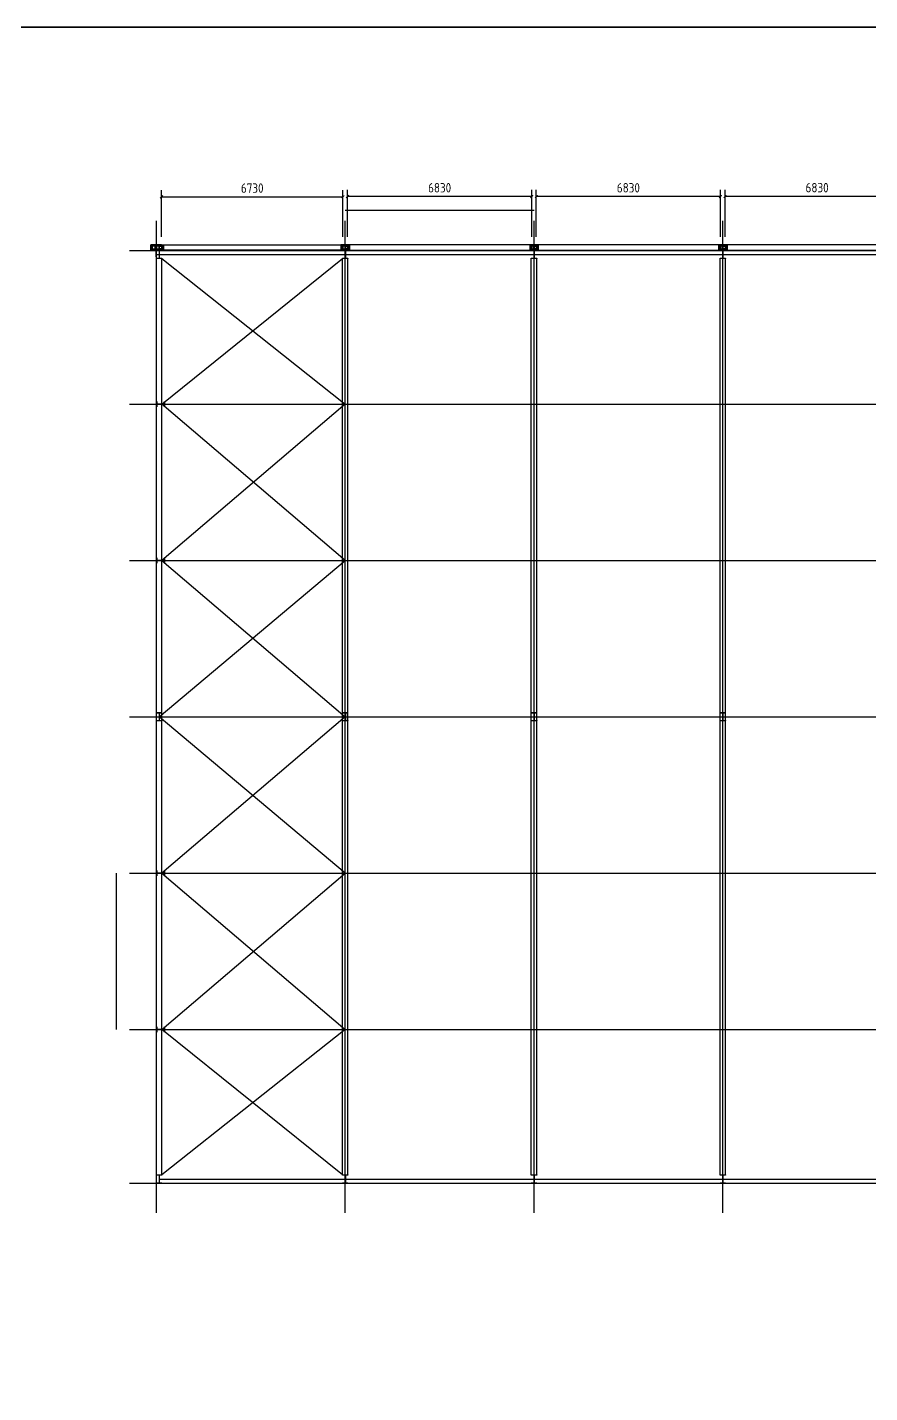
# Model space of a CAD drawing. Extents: x 102162 to 621267, y -39398 to 328893.
# Drawn here: x 232727 to 263969, y 161943 to 212602 of the extents above; entities that cross this region are included whole.
import ezdxf

# ---------------------------------------------------------------- set-up
doc = ezdxf.new("R2010")
doc.units = 0
doc.header["$LTSCALE"] = 1000
doc.header["$MEASUREMENT"] = 0
doc.linetypes.add('DOTE', pattern=[2.42, 2, -0.2, 0.02, -0.2])
doc.layers.add('DOTE', color=1, linetype='Continuous')
doc.styles.get("Standard").update_dxf_attribs({"font": 'gbenor.shx', "bigfont": 'gbcbig.shx'})
doc.dimstyles.get("Standard").update_dxf_attribs({"dimscale": 100, "dimtxt": 3.5, "dimasz": 1, "dimexe": 2.5, "dimexo": 3, "dimgap": 1.5, "dimtad": 1, "dimdec": 0, "dimzin": 0, "dimdsep": 46, "dimtxsty": 'Standard', "dimblk": 'ARCHTICK', "dimcen": 0.09, "dimadec": 0, "dimazin": 0, "dimtfac": 1, "dimtdec": 0, "dimtix": 1, "dimtmove": 2, "dimatfit": 3, "dimfxl": 1, "dimtolj": 1, "dimtzin": 0, "dimarcsym": 0})

# ---------------------------------------------------------------- blocks, each defined once
blk = doc.blocks.new('_ArchTick')
at = {"color": 0, "linetype": 'ByBlock', "const_width": 0.4}
blk.add_lwpolyline([(-0.5, -0.5), (0.5, 0.5)], dxfattribs=at)
blk = doc.blocks.new('*D1364')
at = {"color": 0, "lineweight": -2}
for p, q in [((258604, 204831), (258604, 206577)), ((265434, 206327), (258604, 206327)), ((265434, 204831), (265434, 206577))]:
    blk.add_line(p, q, dxfattribs=at)
at = {"layer": 'Defpoints', "color": 0}
for p in [(258604, 206327), (258604, 204531), (265434, 204531)]:
    blk.add_point(p, dxfattribs=at)
at = {"color": 0, "lineweight": -2, "xscale": 100, "yscale": 100, "zscale": 100, "rotation": 180}
blk.add_blockref('_ArchTick', (258604, 206327), dxfattribs=at)
at = {"color": 0, "lineweight": -2, "xscale": 100, "yscale": 100, "zscale": 100}
blk.add_blockref('_ArchTick', (265434, 206327), dxfattribs=at)
at = {"color": 0, "insert": (262019, 206652), "char_height": 350, "attachment_point": 5}
blk.add_mtext('\\A1;6830', dxfattribs=at)
blk = doc.blocks.new('*D1365')
at = {"color": 0, "lineweight": -2}
for p, q in [((251604, 204831), (251604, 206572)), ((258434, 206322), (251604, 206322)), ((258434, 204831), (258434, 206572))]:
    blk.add_line(p, q, dxfattribs=at)
at = {"layer": 'Defpoints', "color": 0}
for p in [(251604, 206322), (251604, 204531), (258434, 204531)]:
    blk.add_point(p, dxfattribs=at)
at = {"color": 0, "lineweight": -2, "xscale": 100, "yscale": 100, "zscale": 100, "rotation": 180}
blk.add_blockref('_ArchTick', (251604, 206322), dxfattribs=at)
at = {"color": 0, "lineweight": -2, "xscale": 100, "yscale": 100, "zscale": 100}
blk.add_blockref('_ArchTick', (258434, 206322), dxfattribs=at)
at = {"color": 0, "insert": (255019, 206647), "char_height": 350, "attachment_point": 5}
blk.add_mtext('\\A1;6830', dxfattribs=at)
blk = doc.blocks.new('*D1366')
at = {"color": 0, "lineweight": -2}
for p, q in [((244604, 204831), (244604, 206573)), ((251434, 206323), (244604, 206323)), ((251434, 204831), (251434, 206573))]:
    blk.add_line(p, q, dxfattribs=at)
at = {"layer": 'Defpoints', "color": 0}
for p in [(244604, 206323), (244604, 204531), (251434, 204531)]:
    blk.add_point(p, dxfattribs=at)
at = {"color": 0, "lineweight": -2, "xscale": 100, "yscale": 100, "zscale": 100, "rotation": 180}
blk.add_blockref('_ArchTick', (244604, 206323), dxfattribs=at)
at = {"color": 0, "lineweight": -2, "xscale": 100, "yscale": 100, "zscale": 100}
blk.add_blockref('_ArchTick', (251434, 206323), dxfattribs=at)
at = {"color": 0, "insert": (248019, 206648), "char_height": 350, "attachment_point": 5}
blk.add_mtext('\\A1;6830', dxfattribs=at)
blk = doc.blocks.new('*D1367')
at = {"color": 0, "lineweight": -2}
for p, q in [((237704, 204831), (237704, 206561)), ((237704, 206311), (244434, 206311)), ((244434, 204831), (244434, 206561))]:
    blk.add_line(p, q, dxfattribs=at)
at = {"layer": 'Defpoints', "color": 0}
for p in [(244434, 206311), (237704, 204531), (244434, 204531)]:
    blk.add_point(p, dxfattribs=at)
at = {"color": 0, "lineweight": -2, "xscale": 100, "yscale": 100, "zscale": 100, "rotation": 180}
blk.add_blockref('_ArchTick', (237704, 206311), dxfattribs=at)
at = {"color": 0, "lineweight": -2, "xscale": 100, "yscale": 100, "zscale": 100}
blk.add_blockref('_ArchTick', (244434, 206311), dxfattribs=at)
at = {"color": 0, "insert": (241069, 206636), "char_height": 350, "attachment_point": 5}
blk.add_mtext('\\A1;6730', dxfattribs=at)

msp = doc.modelspace()

# ---------------------------------------------------------------- linework, layer by layer
for p, q in [((244519.4, 205821.1), (251519.4, 205821.1)), ((236019.4, 181221.1), (236019.4, 175421.1))]:
    msp.add_line(p, q)
at = {"color": 6}
for p, q in [((237509.4, 204531.1), (237309.4, 204531.1)), ((237539.4, 204525.1), (237309.4, 204525.1)), ((237309.4, 204337.1), (237309.4, 204525.1)), ((237539.4, 204337.1), (237309.4, 204337.1)), ((237309.4, 204321.1), (237319.4, 204321.1)), ((237619.4, 204531.1), (237539.4, 204531.1)), ((237539.4, 204531.1), (237539.4, 204525.1)), ((237539.4, 204525.1), (237699.4, 204525.1)), ((237699.4, 204337.1), (237539.4, 204337.1)), ((237539.4, 204337.1), (237539.4, 204331.1)), ((237539.4, 204331.1), (237619.4, 204331.1)), ((237616.4, 204337.1), (237616.4, 204525.1)), ((237699.4, 204531.1), (237619.4, 204531.1)), ((237619.4, 204331.1), (237699.4, 204331.1)), ((237622.4, 204337.1), (237622.4, 204525.1)), ((237699.4, 204525.1), (237699.4, 204531.1)), ((237699.4, 204331.1), (237699.4, 204337.1)), ((237704.4, 204531.1), (237704.4, 204331.1)), ((237704.4, 204531.1), (244434.4, 204531.1)), ((244434.4, 204331.1), (237704.4, 204331.1)), ((244434.4, 204531.1), (244434.4, 204331.1)), ((244439.4, 204525.1), (244439.4, 204531.1)), ((244599.4, 204525.1), (244439.4, 204525.1)), ((244439.4, 204337.1), (244599.4, 204337.1)), ((244516.4, 204337.1), (244516.4, 204525.1)), ((244522.4, 204337.1), (244522.4, 204525.1)), ((244604.4, 204531.1), (244604.4, 204331.1)), ((251434.4, 204531.1), (244604.4, 204531.1)), ((244604.4, 204331.1), (251434.4, 204331.1)), ((251434.4, 204531.1), (251434.4, 204331.1)), ((251439.4, 204525.1), (251439.4, 204531.1)), ((251599.4, 204525.1), (251439.4, 204525.1)), ((251439.4, 204337.1), (251599.4, 204337.1)), ((251516.4, 204337.1), (251516.4, 204525.1)), ((251522.4, 204337.1), (251522.4, 204525.1)), ((251604.4, 204531.1), (251604.4, 204331.1)), ((258434.4, 204531.1), (251604.4, 204531.1)), ((251604.4, 204531.1), (251604.4, 204331.1)), ((251604.4, 204531.1), (251604.4, 204331.1)), ((251604.4, 204331.1), (258434.4, 204331.1)), ((258434.4, 204531.1), (258434.4, 204331.1)), ((258439.4, 204525.1), (258439.4, 204531.1)), ((258599.4, 204525.1), (258439.4, 204525.1)), ((258439.4, 204337.1), (258599.4, 204337.1)), ((258516.4, 204337.1), (258516.4, 204525.1)), ((258522.4, 204337.1), (258522.4, 204525.1)), ((258604.4, 204531.1), (258604.4, 204331.1)), ((258604.4, 204531.1), (258604.4, 204331.1)), ((265434.4, 204531.1), (258604.4, 204531.1)), ((258604.4, 204331.1), (265434.4, 204331.1)), ((237719.4, 204021.1), (244519.4, 198621.1)), ((237719.4, 198621.1), (244419.4, 204021.1)), ((244519.4, 198621.1), (237719.4, 192821.1)), ((244519.4, 192821.1), (237719.4, 198621.1)), ((237619.4, 187021.1), (244519.4, 192821.1)), ((237719.4, 192821.1), (244519.4, 187021.1)), ((244519.4, 181221.1), (237619.4, 187021.1)), ((244519.4, 187021.1), (237719.4, 181221.1)), ((237719.4, 181221.1), (244519.4, 175421.1)), ((237719.4, 175421.1), (244519.4, 181221.1)), ((244519.4, 175421.1), (237719.4, 170021.1)), ((244419.4, 170021.1), (237719.4, 175421.1))]:
    msp.add_line(p, q, dxfattribs=at)
at = {"color": 2}
for p, q in [((237309.4, 204525.1), (237309.4, 204337.1)), ((237616.4, 204525.1), (237309.4, 204525.1)), ((237616.4, 204481.1), (237309.4, 204481.1)), ((237309.4, 204381.1), (237616.4, 204381.1)), ((237309.4, 204337.1), (237616.4, 204337.1)), ((237359.4, 204525.1), (237359.4, 204337.1)), ((237459.4, 204525.1), (237459.4, 204337.1)), ((237509.4, 204091.1), (237509.4, 204321.1)), ((237519.4, 204531.1), (237519.4, 204321.1)), ((237519.4, 204171.1), (272516.4, 204171.1)), ((237616.4, 204337.1), (237616.4, 204525.1)), ((237619.4, 204331.1), (237619.4, 204531.1)), ((237699.4, 204525.1), (237622.4, 204525.1)), ((237622.4, 204525.1), (237622.4, 204337.1)), ((237622.4, 204481.1), (237779.4, 204481.1)), ((237779.4, 204381.1), (237622.4, 204381.1)), ((237622.4, 204337.1), (237699.4, 204337.1)), ((237699.4, 204525.1), (237779.4, 204525.1)), ((237779.4, 204337.1), (237699.4, 204337.1)), ((237739.4, 204525.1), (237739.4, 204337.1)), ((237779.4, 204525.1), (237779.4, 204337.1)), ((244439.4, 204525.1), (244359.4, 204525.1)), ((244359.4, 204525.1), (244359.4, 204337.1)), ((244516.4, 204481.1), (244359.4, 204481.1)), ((244359.4, 204381.1), (244516.4, 204381.1)), ((244359.4, 204337.1), (244439.4, 204337.1)), ((244399.4, 204525.1), (244399.4, 204337.1)), ((244439.4, 204525.1), (244516.4, 204525.1)), ((244516.4, 204337.1), (244439.4, 204337.1)), ((244516.4, 204525.1), (244516.4, 204337.1)), ((244519.4, 204331.1), (244519.4, 204531.1)), ((244599.4, 204525.1), (244522.4, 204525.1)), ((244522.4, 204525.1), (244522.4, 204337.1)), ((244522.4, 204481.1), (244679.4, 204481.1)), ((244679.4, 204381.1), (244522.4, 204381.1)), ((244522.4, 204337.1), (244599.4, 204337.1)), ((244599.4, 204525.1), (244679.4, 204525.1)), ((244679.4, 204337.1), (244599.4, 204337.1)), ((244604.4, 204531.1), (244604.4, 204331.1)), ((244639.4, 204525.1), (244639.4, 204337.1)), ((244679.4, 204525.1), (244679.4, 204337.1)), ((251439.4, 204525.1), (251359.4, 204525.1)), ((251359.4, 204525.1), (251359.4, 204337.1)), ((251516.4, 204481.1), (251359.4, 204481.1)), ((251359.4, 204381.1), (251516.4, 204381.1)), ((251359.4, 204337.1), (251439.4, 204337.1)), ((251399.4, 204525.1), (251399.4, 204337.1)), ((251439.4, 204525.1), (251516.4, 204525.1)), ((251516.4, 204337.1), (251439.4, 204337.1)), ((251516.4, 204525.1), (251516.4, 204337.1)), ((251519.4, 204331.1), (251519.4, 204531.1)), ((251599.4, 204525.1), (251522.4, 204525.1)), ((251522.4, 204525.1), (251522.4, 204337.1)), ((251522.4, 204481.1), (251679.4, 204481.1)), ((251679.4, 204381.1), (251522.4, 204381.1)), ((251522.4, 204337.1), (251599.4, 204337.1)), ((251599.4, 204525.1), (251679.4, 204525.1)), ((251679.4, 204337.1), (251599.4, 204337.1)), ((251604.4, 204531.1), (251604.4, 204331.1)), ((251639.4, 204525.1), (251639.4, 204337.1)), ((251679.4, 204525.1), (251679.4, 204337.1)), ((258439.4, 204525.1), (258359.4, 204525.1)), ((258359.4, 204525.1), (258359.4, 204337.1)), ((258516.4, 204481.1), (258359.4, 204481.1)), ((258359.4, 204381.1), (258516.4, 204381.1)), ((258359.4, 204337.1), (258439.4, 204337.1)), ((258399.4, 204525.1), (258399.4, 204337.1)), ((258439.4, 204525.1), (258516.4, 204525.1)), ((258516.4, 204337.1), (258439.4, 204337.1)), ((258516.4, 204525.1), (258516.4, 204337.1)), ((258519.4, 204331.1), (258519.4, 204531.1)), ((258599.4, 204525.1), (258522.4, 204525.1)), ((258522.4, 204525.1), (258522.4, 204337.1)), ((258522.4, 204481.1), (258679.4, 204481.1)), ((258679.4, 204381.1), (258522.4, 204381.1)), ((258522.4, 204337.1), (258599.4, 204337.1)), ((258599.4, 204525.1), (258679.4, 204525.1)), ((258679.4, 204337.1), (258599.4, 204337.1)), ((258604.4, 204531.1), (258604.4, 204331.1)), ((258639.4, 204525.1), (258639.4, 204337.1)), ((258679.4, 204525.1), (258679.4, 204337.1)), ((237819.4, 198621.1), (244519.4, 198621.1)), ((237719.4, 192821.1), (244519.4, 192821.1)), ((237622.4, 187021.1), (279416.4, 187021.1)), ((237719.4, 181221.1), (244519.4, 181221.1)), ((237719.4, 175421.1), (244519.4, 175421.1)), ((237622.4, 169871.1), (279416.4, 169871.1))]:
    msp.add_line(p, q, dxfattribs=at)
at = {"color": 4}
for p, q in [((237519.4, 204311.1), (237519.4, 204321.1)), ((237719.4, 204311.1), (237519.4, 204311.1)), ((237719.4, 204321.1), (237719.4, 204311.1)), ((244419.4, 204311.1), (244419.4, 204321.1)), ((244619.4, 204311.1), (244419.4, 204311.1)), ((244439.4, 204531.1), (244599.4, 204531.1)), ((244439.4, 204531.1), (244439.4, 204525.1)), ((244439.4, 204331.1), (244439.4, 204337.1)), ((244599.4, 204331.1), (244439.4, 204331.1)), ((244599.4, 204531.1), (244599.4, 204525.1)), ((244599.4, 204337.1), (244599.4, 204331.1)), ((244619.4, 204321.1), (244619.4, 204311.1)), ((251419.4, 204311.1), (251419.4, 204321.1)), ((251619.4, 204311.1), (251419.4, 204311.1)), ((251439.4, 204531.1), (251519.4, 204531.1)), ((251439.4, 204531.1), (251439.4, 204525.1)), ((251439.4, 204331.1), (251439.4, 204337.1)), ((251519.4, 204331.1), (251439.4, 204331.1)), ((251519.4, 204531.1), (251599.4, 204531.1)), ((251599.4, 204331.1), (251519.4, 204331.1)), ((251519.4, 204321.1), (251619.4, 204321.1)), ((251599.4, 204531.1), (251599.4, 204525.1)), ((251599.4, 204337.1), (251599.4, 204331.1)), ((251619.4, 204321.1), (251619.4, 204311.1)), ((258419.4, 204311.1), (258419.4, 204321.1)), ((258419.4, 204321.1), (258519.4, 204321.1)), ((258619.4, 204311.1), (258419.4, 204311.1)), ((258439.4, 204531.1), (258519.4, 204531.1)), ((258439.4, 204531.1), (258439.4, 204525.1)), ((258439.4, 204331.1), (258439.4, 204337.1)), ((258519.4, 204331.1), (258439.4, 204331.1)), ((258519.4, 204531.1), (258599.4, 204531.1)), ((258599.4, 204331.1), (258519.4, 204331.1)), ((258519.4, 204321.1), (258619.4, 204321.1)), ((258599.4, 204531.1), (258599.4, 204525.1)), ((258599.4, 204337.1), (258599.4, 204331.1)), ((258619.4, 204321.1), (258619.4, 204311.1)), ((237519.4, 204021.1), (237519.4, 204031.1)), ((237519.4, 204031.1), (237719.4, 204031.1)), ((237619.4, 204021.1), (237519.4, 204021.1)), ((237519.4, 170021.1), (237519.4, 204021.1)), ((237719.4, 204021.1), (237619.4, 204021.1)), ((237719.4, 204031.1), (237719.4, 204021.1)), ((237719.4, 170021.1), (237719.4, 204021.1)), ((244419.4, 204021.1), (244419.4, 204031.1)), ((244419.4, 204031.1), (244619.4, 204031.1)), ((244519.4, 204021.1), (244419.4, 204021.1)), ((244419.4, 170021.1), (244419.4, 204021.1)), ((244619.4, 204021.1), (244519.4, 204021.1)), ((244619.4, 204031.1), (244619.4, 204021.1)), ((244619.4, 170021.1), (244619.4, 204021.1)), ((251419.4, 204021.1), (251419.4, 204031.1)), ((251419.4, 204031.1), (251619.4, 204031.1)), ((251519.4, 204021.1), (251419.4, 204021.1)), ((251419.4, 170021.1), (251419.4, 204021.1)), ((251619.4, 204021.1), (251519.4, 204021.1)), ((251619.4, 204031.1), (251619.4, 204021.1)), ((251619.4, 170021.1), (251619.4, 204021.1)), ((258419.4, 204021.1), (258419.4, 204031.1)), ((258419.4, 204031.1), (258619.4, 204031.1)), ((258519.4, 204021.1), (258419.4, 204021.1)), ((258419.4, 170021.1), (258419.4, 204021.1)), ((258619.4, 204021.1), (258519.4, 204021.1)), ((258619.4, 204031.1), (258619.4, 204021.1)), ((258619.4, 170021.1), (258619.4, 204021.1)), ((237519.4, 198721.1), (237529.4, 198721.1)), ((237529.4, 198721.1), (237529.4, 198521.1)), ((237809.4, 198521.1), (237809.4, 198721.1)), ((237809.4, 198721.1), (237819.4, 198721.1)), ((237819.4, 198721.1), (237819.4, 198621.1)), ((237819.4, 198621.1), (237819.4, 198521.1)), ((237529.4, 198521.1), (237519.4, 198521.1)), ((237819.4, 198521.1), (237809.4, 198521.1)), ((237519.4, 192821.1), (237519.4, 192921.1)), ((237519.4, 192921.1), (237529.4, 192921.1)), ((237519.4, 192821.1), (237519.4, 192921.1)), ((237519.4, 192721.1), (237519.4, 192821.1)), ((237529.4, 192721.1), (237519.4, 192721.1)), ((237529.4, 192921.1), (237529.4, 192721.1)), ((237809.4, 192721.1), (237809.4, 192921.1)), ((237809.4, 192921.1), (237819.4, 192921.1)), ((237819.4, 192721.1), (237809.4, 192721.1)), ((237819.4, 192921.1), (237819.4, 192821.1)), ((237819.4, 192821.1), (237819.4, 192721.1)), ((237519.4, 187161.1), (237519.4, 187171.1)), ((237519.4, 187171.1), (237619.4, 187171.1)), ((237719.4, 187161.1), (237519.4, 187161.1)), ((237619.4, 187171.1), (237719.4, 187171.1)), ((237719.4, 187171.1), (237719.4, 187161.1)), ((244419.4, 187161.1), (244419.4, 187171.1)), ((244419.4, 187171.1), (244519.4, 187171.1)), ((244619.4, 187161.1), (244419.4, 187161.1)), ((244519.4, 187171.1), (244619.4, 187171.1)), ((244619.4, 187171.1), (244619.4, 187161.1)), ((251419.4, 187161.1), (251419.4, 187171.1)), ((251419.4, 187171.1), (251519.4, 187171.1)), ((251619.4, 187161.1), (251419.4, 187161.1)), ((251519.4, 187171.1), (251619.4, 187171.1)), ((251619.4, 187171.1), (251619.4, 187161.1)), ((258419.4, 187161.1), (258419.4, 187171.1)), ((258419.4, 187171.1), (258519.4, 187171.1)), ((258619.4, 187161.1), (258419.4, 187161.1)), ((258519.4, 187171.1), (258619.4, 187171.1)), ((258619.4, 187171.1), (258619.4, 187161.1)), ((237519.4, 186871.1), (237519.4, 186881.1)), ((237519.4, 186881.1), (237719.4, 186881.1)), ((237619.4, 186871.1), (237519.4, 186871.1)), ((237719.4, 186871.1), (237619.4, 186871.1)), ((237719.4, 186881.1), (237719.4, 186871.1)), ((244419.4, 186871.1), (244419.4, 186881.1)), ((244419.4, 186881.1), (244619.4, 186881.1)), ((244519.4, 186871.1), (244419.4, 186871.1)), ((244619.4, 186871.1), (244519.4, 186871.1)), ((244619.4, 186881.1), (244619.4, 186871.1)), ((251419.4, 186871.1), (251419.4, 186881.1)), ((251419.4, 186881.1), (251619.4, 186881.1)), ((251519.4, 186871.1), (251419.4, 186871.1)), ((251619.4, 186871.1), (251519.4, 186871.1)), ((251619.4, 186881.1), (251619.4, 186871.1)), ((258419.4, 186871.1), (258419.4, 186881.1)), ((258419.4, 186881.1), (258619.4, 186881.1)), ((258519.4, 186871.1), (258419.4, 186871.1)), ((258619.4, 186871.1), (258519.4, 186871.1)), ((258619.4, 186881.1), (258619.4, 186871.1)), ((237519.4, 181221.1), (237519.4, 181321.1)), ((237519.4, 181321.1), (237529.4, 181321.1)), ((237519.4, 181221.1), (237519.4, 181321.1)), ((237519.4, 181121.1), (237519.4, 181221.1)), ((237529.4, 181121.1), (237519.4, 181121.1)), ((237529.4, 181321.1), (237529.4, 181121.1)), ((237809.4, 181121.1), (237809.4, 181321.1)), ((237809.4, 181321.1), (237819.4, 181321.1)), ((237819.4, 181121.1), (237809.4, 181121.1)), ((237819.4, 181321.1), (237819.4, 181221.1)), ((237819.4, 181221.1), (237819.4, 181121.1)), ((237519.4, 175421.1), (237519.4, 175521.1)), ((237519.4, 175521.1), (237529.4, 175521.1)), ((237519.4, 175421.1), (237519.4, 175521.1)), ((237519.4, 175321.1), (237519.4, 175421.1)), ((237529.4, 175321.1), (237519.4, 175321.1)), ((237529.4, 175521.1), (237529.4, 175321.1)), ((237809.4, 175321.1), (237809.4, 175521.1)), ((237809.4, 175521.1), (237819.4, 175521.1)), ((237819.4, 175321.1), (237809.4, 175321.1)), ((237819.4, 175521.1), (237819.4, 175421.1)), ((237819.4, 175421.1), (237819.4, 175321.1)), ((237519.4, 170011.1), (237519.4, 170021.1)), ((237519.4, 170021.1), (237619.4, 170021.1)), ((237719.4, 170011.1), (237519.4, 170011.1)), ((237519.4, 169721.1), (237519.4, 169731.1)), ((237519.4, 169731.1), (237719.4, 169731.1)), ((237619.4, 169721.1), (237519.4, 169721.1)), ((237619.4, 170021.1), (237719.4, 170021.1)), ((237719.4, 169721.1), (237619.4, 169721.1)), ((237719.4, 170021.1), (237719.4, 170011.1)), ((237719.4, 169731.1), (237719.4, 169721.1)), ((244419.4, 170011.1), (244419.4, 170021.1)), ((244419.4, 170021.1), (244519.4, 170021.1)), ((244619.4, 170011.1), (244419.4, 170011.1)), ((244419.4, 169721.1), (244419.4, 169731.1)), ((244419.4, 169731.1), (244619.4, 169731.1)), ((244519.4, 169721.1), (244419.4, 169721.1)), ((244519.4, 170021.1), (244619.4, 170021.1)), ((244619.4, 169721.1), (244519.4, 169721.1)), ((244619.4, 170021.1), (244619.4, 170011.1)), ((244619.4, 169731.1), (244619.4, 169721.1)), ((251419.4, 170011.1), (251419.4, 170021.1)), ((251419.4, 170021.1), (251519.4, 170021.1)), ((251619.4, 170011.1), (251419.4, 170011.1)), ((251419.4, 169721.1), (251419.4, 169731.1)), ((251419.4, 169731.1), (251619.4, 169731.1)), ((251519.4, 169721.1), (251419.4, 169721.1)), ((251519.4, 170021.1), (251619.4, 170021.1)), ((251619.4, 169721.1), (251519.4, 169721.1)), ((251619.4, 170021.1), (251619.4, 170011.1)), ((251619.4, 169731.1), (251619.4, 169721.1)), ((258419.4, 170011.1), (258419.4, 170021.1)), ((258419.4, 170021.1), (258519.4, 170021.1)), ((258619.4, 170011.1), (258419.4, 170011.1)), ((258419.4, 169721.1), (258419.4, 169731.1)), ((258419.4, 169731.1), (258619.4, 169731.1)), ((258519.4, 169721.1), (258419.4, 169721.1)), ((258519.4, 170021.1), (258619.4, 170021.1)), ((258619.4, 169721.1), (258519.4, 169721.1)), ((258619.4, 170021.1), (258619.4, 170011.1)), ((258619.4, 169731.1), (258619.4, 169721.1))]:
    msp.add_line(p, q, dxfattribs=at)
at = {"color": 4, "linetype": 'DOTE'}
for p, q in [((237616.4, 204311.1), (237616.4, 204031.1)), ((237622.4, 204311.1), (237622.4, 204031.1)), ((244516.4, 204311.1), (244516.4, 204031.1)), ((244522.4, 204311.1), (244522.4, 204031.1)), ((251516.4, 204311.1), (251516.4, 204031.1)), ((251522.4, 204311.1), (251522.4, 204031.1)), ((258516.4, 204311.1), (258516.4, 204031.1)), ((258522.4, 204311.1), (258522.4, 204031.1)), ((237809.4, 198624.1), (237529.4, 198624.1)), ((237809.4, 198618.1), (237529.4, 198618.1)), ((237809.4, 192824.1), (237529.4, 192824.1)), ((237809.4, 192818.1), (237529.4, 192818.1)), ((237616.4, 187161.1), (237616.4, 186881.1)), ((237622.4, 187161.1), (237622.4, 186881.1)), ((244516.4, 187161.1), (244516.4, 186881.1)), ((244522.4, 187161.1), (244522.4, 186881.1)), ((251516.4, 187161.1), (251516.4, 186881.1)), ((251522.4, 187161.1), (251522.4, 186881.1)), ((258516.4, 187161.1), (258516.4, 186881.1)), ((258522.4, 187161.1), (258522.4, 186881.1)), ((237809.4, 181224.1), (237529.4, 181224.1)), ((237809.4, 181218.1), (237529.4, 181218.1)), ((237809.4, 175424.1), (237529.4, 175424.1)), ((237809.4, 175418.1), (237529.4, 175418.1)), ((237616.4, 170011.1), (237616.4, 169731.1)), ((237622.4, 170011.1), (237622.4, 169731.1)), ((244516.4, 170011.1), (244516.4, 169731.1)), ((244522.4, 170011.1), (244522.4, 169731.1)), ((251516.4, 170011.1), (251516.4, 169731.1)), ((251522.4, 170011.1), (251522.4, 169731.1)), ((258516.4, 170011.1), (258516.4, 169731.1)), ((258522.4, 170011.1), (258522.4, 169731.1))]:
    msp.add_line(p, q, dxfattribs=at)
at = {"color": 1, "linetype": 'DOTE'}
for p, q in [((244519.4, 204321.1), (244519.4, 204021.1)), ((251519.4, 204321.1), (251519.4, 204021.1)), ((258519.4, 204321.1), (258519.4, 204021.1)), ((237619.4, 187171.1), (237619.4, 186871.1)), ((244519.4, 187171.1), (244519.4, 186871.1)), ((251519.4, 187171.1), (251519.4, 186871.1)), ((258519.4, 187171.1), (258519.4, 186871.1)), ((237619.4, 170021.1), (237619.4, 169721.1)), ((244519.4, 170021.1), (244519.4, 169721.1)), ((251519.4, 170021.1), (251519.4, 169721.1)), ((258519.4, 170021.1), (258519.4, 169721.1))]:
    msp.add_line(p, q, dxfattribs=at)
for points in [[(220961.7, 265101.7), (295211.7, 265101.7), (295211.7, 212601.7), (220961.7, 212601.7)], [(220961.7, 212601.7), (295211.7, 212601.7), (295211.7, 160101.7), (220961.7, 160101.7)]]:
    msp.add_lwpolyline(points, close=True)
at = {"color": 2}
for centre in [(237359.4, 204481.1), (237359.4, 204381.1), (237459.4, 204481.1), (237459.4, 204381.1), (237739.4, 204481.1), (237739.4, 204381.1), (244399.4, 204481.1), (244399.4, 204381.1), (244639.4, 204481.1), (244639.4, 204381.1), (251399.4, 204481.1), (251399.4, 204381.1), (251639.4, 204481.1), (251639.4, 204381.1), (258399.4, 204481.1), (258399.4, 204381.1), (258639.4, 204481.1), (258639.4, 204381.1)]:
    msp.add_circle(centre, 7, dxfattribs=at)
at = {"layer": 'DOTE'}
for p, q in [((237519.4, 168621.1), (237519.4, 205421.1)), ((244519.4, 168621.1), (244519.4, 205421.1)), ((251519.4, 168621.1), (251519.4, 205421.1)), ((258519.4, 168621.1), (258519.4, 205421.1)), ((236519.4, 204321.1), (280519.4, 204321.1)), ((236519.4, 198621.1), (280519.4, 198621.1)), ((236519.4, 192821.1), (280519.4, 192821.1)), ((236519.4, 187021.1), (280519.4, 187021.1)), ((236519.4, 181221.1), (280519.4, 181221.1)), ((236519.4, 175421.1), (280519.4, 175421.1)), ((236519.4, 169721.1), (280519.4, 169721.1))]:
    msp.add_line(p, q, dxfattribs=at)

# ---------------------------------------------------------------- dimensions: what is measured, and where the dimension line sits
for p1, p2, distance, picture, middle in [((237704.4, 204531.1), (244434.4, 204531.1), 1780.1, '*D1367', (241069.4, 206636.2)), ((251434.4, 204531.1), (244604.4, 204531.1), -1792.2, '*D1366', (248019.4, 206648.3)), ((258434.4, 204531.1), (251604.4, 204531.1), -1791.2, '*D1365', (255019.4, 206647.3)), ((265434.4, 204531.1), (258604.4, 204531.1), -1795.6, '*D1364', (262019.4, 206651.7))]:
    dim = msp.add_aligned_dim(p1=p1, p2=p2, distance=distance, dimstyle='Standard')
    dim.commit()
    dim.dimension.update_dxf_attribs({"geometry": picture, "text_midpoint": middle})

doc.saveas('drawing.dxf')
